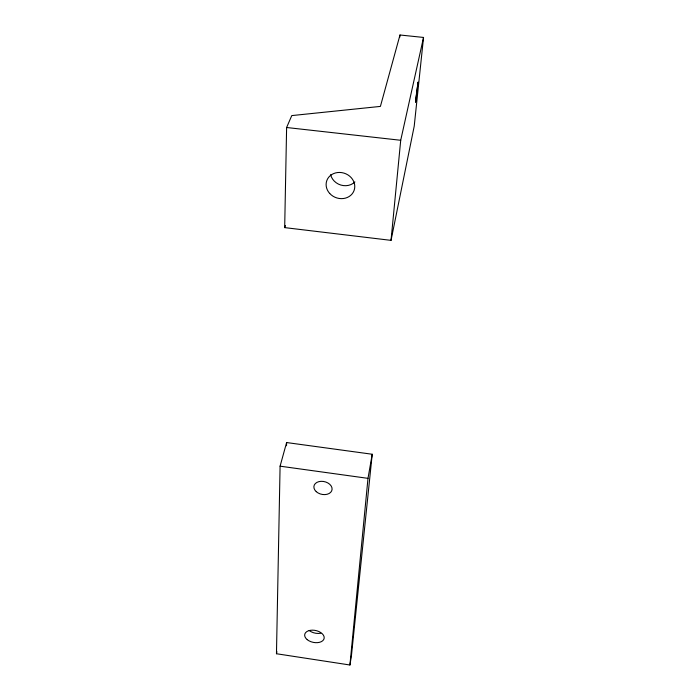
<?xml version="1.0" encoding="UTF-8"?>
<svg xmlns="http://www.w3.org/2000/svg" width="700" height="700" viewBox="0 0 700 700"><rect width="100%" height="100%" fill="white"/><g stroke="black" fill="none" stroke-linecap="round" stroke-linejoin="round"><path stroke-width="1.05" d="M276.465 653.739L280.088 466.174L286.606 442.549L372.216 454.248L351.435 655.707L349.93 665L276.465 653.739L276.938 651.709M284.681 227.614L286.615 127.505L291.777 115.587L380.406 106.409L399.989 35L423.535 37.441L414.225 126.122L391.029 240.362L284.681 227.614L285.434 225.593M286.527 445.751L286.606 442.549M399.796 37.161L399.989 35M349.93 665L367.999 478.354L372.216 454.248M391.029 240.362L400.715 140.28L423.535 37.441M286.615 127.505L400.715 140.28M280.088 466.174L367.999 478.354M354.909 181.939A14.201 12.758 20.3 0 1 340.848 185.054A14.201 12.758 20.3 0 1 330.619 174.65M320.775 633.211A9.835 6.064 11.8 0 1 309.181 630.49M415.599 100.319L415.555 102.288L418.075 82.075L415.599 100.319M329.709 193.463A14.507 12.906 19.9 0 0 354.034 190.619A14.507 12.906 19.9 0 0 337.592 172.541A14.507 12.906 19.9 0 0 329.709 193.463M316.251 491.654A9.223 6.492 12.6 0 0 331.669 490.919A9.223 6.492 12.6 0 0 321.046 481.329A9.223 6.492 12.6 0 0 316.251 491.654M307.221 639.651A9.914 6.064 11.8 0 0 323.759 639.468A9.914 6.064 11.8 0 0 312.296 630.157A9.914 6.064 11.8 0 0 307.221 639.651"/></g></svg>
